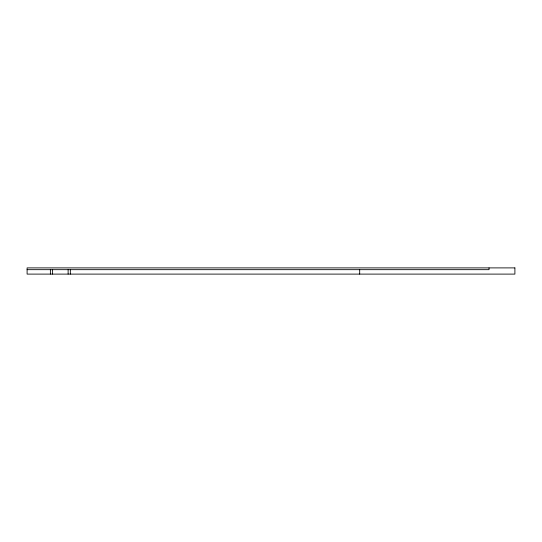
<?xml version="1.0" encoding="UTF-8"?>
<svg xmlns="http://www.w3.org/2000/svg" width="542" height="542" viewBox="0 0 542 542"><rect width="100%" height="100%" fill="white"/><g stroke="black" fill="none" stroke-linecap="round" stroke-linejoin="round"><path stroke-width="0.81" d="M27.1 269.672L489.033 269.672L489.033 267.897M359.692 269.672L359.692 274.103M70.338 269.672L70.338 274.103M68.123 269.672L68.123 274.103M52.601 269.672L52.601 274.103M50.379 269.672L50.379 274.103M514.9 267.897L27.1 267.897L27.1 274.103L514.9 274.103L514.9 267.897"/></g></svg>
